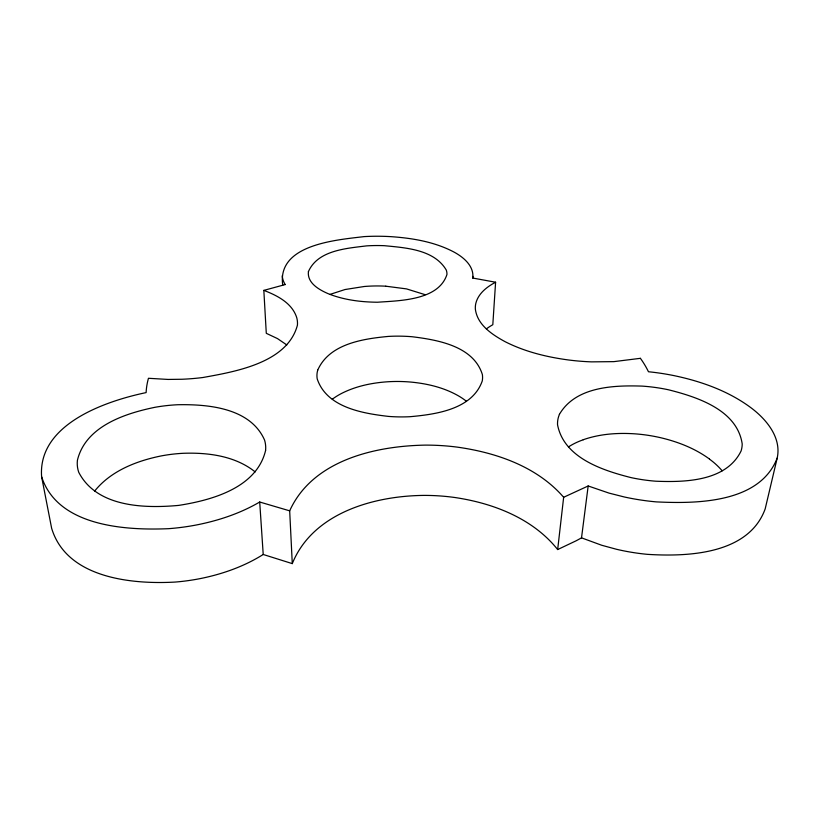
<?xml version="1.0" encoding="UTF-8"?>
<svg xmlns="http://www.w3.org/2000/svg" width="819" height="819" viewBox="0 0 819 819"><rect width="100%" height="100%" fill="white"/><g stroke="black" fill="none" stroke-linecap="round" stroke-linejoin="round"><path stroke-width="1.23" d="M282.75 285.166C276.72 244.369 336.507 239.967 364.117 236.609A231.521 231.521 0 0 1 391.257 236.671C412.715 238.175 434.602 241.871 453.839 251.976C463.39 257.105 474.221 265.97 472.788 278.05M472.88 276.382L472.696 278.03L495.597 282.227L492.813 324.723A60.463 60.463 0 0 0 486.384 328.88M640.407 358.333A89.189 89.189 0 0 1 648.474 371.754A254.822 254.822 0 0 1 673.771 375.573C701.259 381.306 728.511 390.991 751.187 407.913C766.451 419.41 781.705 437.633 777.19 458.077L765.181 508.886C748.73 554.32 687.98 556.9 647.358 554.34A230.497 230.497 0 0 1 616.431 549.262L601.74 545.27L581.521 537.848A227.6 227.6 0 0 1 575.87 540.919L557.667 549.559L563.656 497.276C537.121 466.676 496.539 452.651 457.463 447.154A242.189 242.189 0 0 0 425.378 445.116C374.846 445.966 312.479 460.37 289.68 510.841L292.281 563.615L263.216 554.483C244.594 566.185 223.587 573.709 202.129 578.214A221.243 221.243 0 0 1 175.184 582.063C131.398 584.531 66.615 578.03 51.638 528.286L41.615 476.76C37.674 424.396 104.986 401.228 146.11 392.598A64.466 64.466 0 0 1 148.454 378.286L168.059 379.432L181.859 379.258A250.266 250.266 0 0 0 202.856 377.518C235.493 371.631 287.377 362.889 297.42 325.184A21.55 21.55 0 0 0 296.744 317.7C292.199 303.102 277.16 295.444 263.831 290.387L266.288 333.323L277.477 338.585L286.804 344.942M581.521 537.848L588.175 485.974L609.101 493.13L624.313 496.979A254.433 254.433 0 0 0 656.295 501.883C696.723 503.859 759.766 503.194 777.19 458.077M292.281 563.615C312.797 512.95 373.761 495.904 423.812 495.403A219.482 219.482 0 0 1 454.965 497.522C493.335 503.204 532.862 518.458 557.667 549.559M94.564 491.185C110.708 470.976 136.261 461.005 160.923 455.978A161.097 161.097 0 0 1 183.221 453.296C208.057 452.405 235.186 455.876 255.18 471.918M289.68 510.841L259.705 502.016C240.233 513.421 218.55 520.618 196.478 524.959A244.062 244.062 0 0 1 168.601 528.675C125.051 530.558 57.658 526.33 41.615 476.76M495.597 282.227C487.059 286.763 478.347 293.376 475.859 303.214A19.697 19.697 0 0 0 475.399 309.48C477.579 325.112 492.362 334.746 505.128 341.697C524.938 351.75 546.795 357.094 568.714 360.002A252.917 252.917 0 0 0 591.523 361.865L613.83 361.64L640.417 358.323M588.175 485.974L563.656 497.276M329.975 294.41L345.004 289.537L364.291 286.496A152.211 152.211 0 0 1 385.79 286.2M583.22 439.731C599.723 433.937 617.506 432.667 634.858 433.835A167.537 167.537 0 0 1 660.513 437.684C677.937 441.769 695.024 448.433 709.53 459.08M263.831 290.387L285.176 284.572M385.79 286.2L406.5 288.892L425.051 294.656M259.705 502.016L263.216 554.483M285.227 284.541A18.602 18.602 0 0 1 282.238 275.808M466.369 401.218A66.175 66.175 0 0 0 456.306 394.676C442.393 387.203 426.709 383.589 411.077 382.094A153.092 153.092 0 0 0 387.96 381.756C372.317 382.78 356.603 385.984 342.485 392.977A65.93 65.93 0 0 0 332.289 399.222M709.479 459.142A72.103 72.103 0 0 1 722.174 470.792M568.427 446.918A68.632 68.632 0 0 1 583.241 439.793M308.415 271.611C307.053 283.118 319.328 289.875 328.306 293.745C343.888 299.959 360.8 302.068 377.477 302.231C399.928 300.614 438.564 300.44 446.949 274.478A12.101 12.101 0 0 0 446.253 270.014C434.07 249.437 405.855 247.809 384.398 245.69A168.898 168.898 0 0 0 366.615 245.874C346.324 248.423 317.803 250.235 308.415 271.611M265.591 450.46C256.675 487.817 212.019 500.184 178.685 505.395C144.267 508.538 96.744 507.237 78.726 472.266A26.955 26.955 0 0 1 77.426 460.206C85.626 426.382 124.549 413.554 154.955 407.299A177.815 177.815 0 0 1 177.907 404.729C208.65 404.156 250.471 408.016 264.578 440.09A26.873 26.873 0 0 1 265.591 450.46M317.721 370.116L317.24 372.164A19.799 19.799 0 0 0 317.199 378.859C326.648 407.422 362.5 413.4 388.646 416.421A169.257 169.257 0 0 0 409.858 416.717C435.964 414.373 472.307 409.408 482.258 380.958A19.789 19.789 0 0 0 482.36 374.518C473.474 346.058 437.827 339.905 412.08 336.732A168.97 168.97 0 0 0 388.37 336.414C362.878 338.82 329.299 343.806 317.721 370.116M559.428 414.332L558.609 416.574A23.444 23.444 0 0 0 557.544 424.744C563.871 457.811 602.354 470.341 630.999 477.6A185.186 185.186 0 0 0 655.947 481.214C685.339 482.381 726.207 481.337 741.062 451.034A23.413 23.413 0 0 0 742.198 443.908C737.141 409.93 697.379 397.051 668.488 389.783A184.992 184.992 0 0 0 642.076 386.107C613.451 385.176 575.624 386.588 559.428 414.332"/></g></svg>
